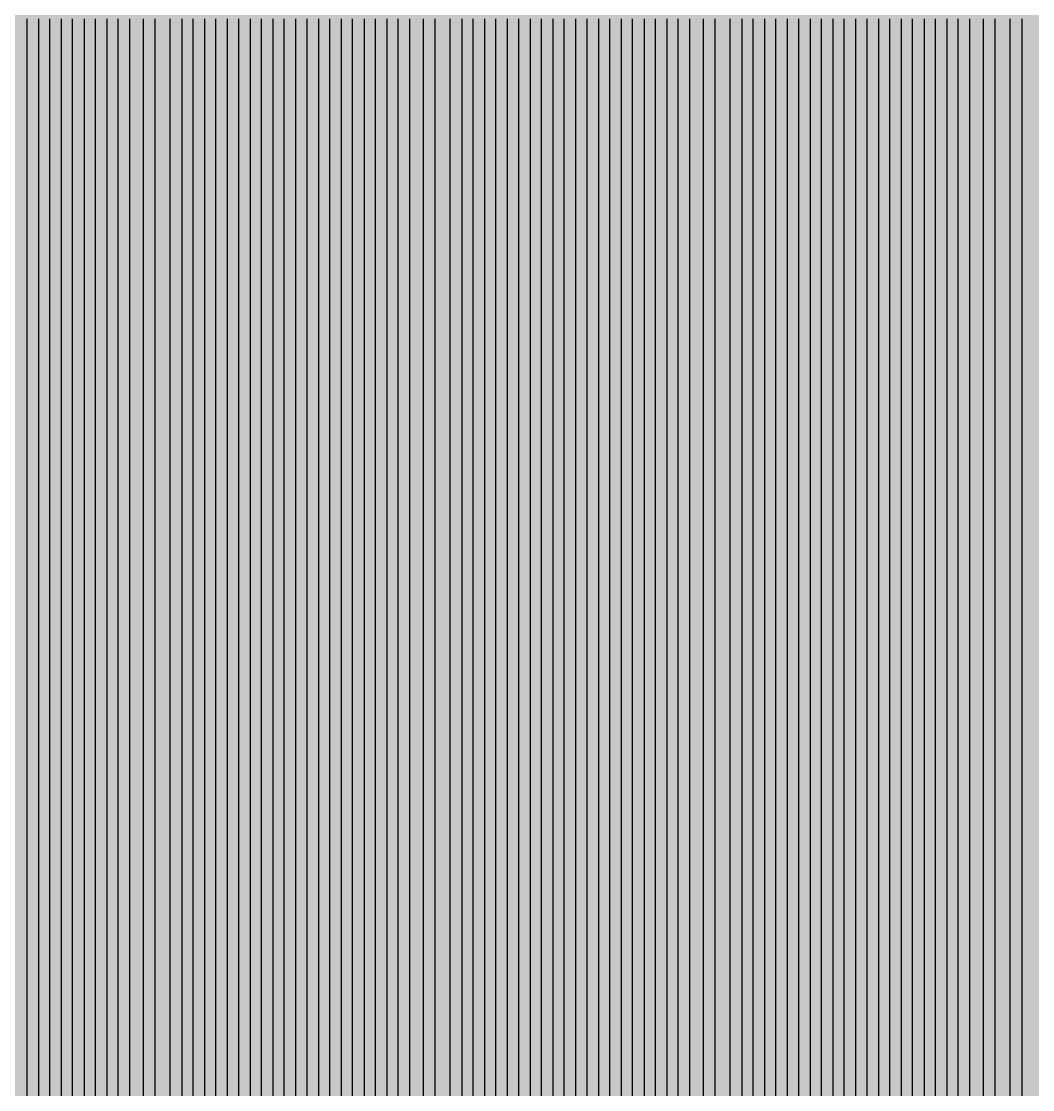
# Model space of a CAD drawing. Header units: metres. Extents: x -7240 to 10960, y -29667 to 1823.
# Drawn here: x 871 to 1181.6, y -15561.6 to -15233.6 of the extents above; entities that cross this region are included whole.
import ezdxf

# ---------------------------------------------------------------- set-up
doc = ezdxf.new("R2010")
doc.units = ezdxf.units.M
doc.layers.add('Metal1', color=4, linetype='CONTINUOUS')
doc.layers.add('Polyimide', color=7, linetype='CONTINUOUS')

msp = doc.modelspace()

# ---------------------------------------------------------------- hatches: boundary and pattern name
at = {"layer": 'Polyimide'}
msp.add_hatch(color=7, dxfattribs=at).paths.add_polyline_path([(4088.45, -11806.89), (4098.72, -11851.21), (4115.58, -11893.47), (4138.63, -11932.7), (4167.35, -11967.99), (4201.08, -11998.53), (4239.03, -12023.62), (4280.35, -12042.68), (4349.18, -12073.73), (4413.2, -12113.76), (4471.26, -12162.04), (4522.3, -12217.69), (4565.39, -12279.7), (4599.74, -12346.94), (4624.73, -12418.19), (4639.91, -12492.16), (4645, -12567.5), (4639.91, -12642.84), (4624.73, -12716.8), (4599.74, -12788.06), (4565.39, -12855.3), (4522.3, -12917.31), (4471.26, -12972.96), (4413.2, -13021.24), (4349.18, -13061.27), (4280.35, -13092.32), (4239.03, -13111.38), (4201.08, -13136.47), (4167.35, -13167.01), (4138.63, -13202.3), (4115.58, -13241.52), (4098.72, -13283.78), (4088.45, -13328.11), (4085, -13373.48), (4085, -13567.5), (4099.45, -13861.55), (4142.64, -14152.77), (4214.18, -14438.35), (4313.36, -14715.55), (4439.24, -14981.69), (4590.59, -15234.21), (4765.97, -15470.68), (4963.68, -15688.82), (5181.82, -15886.53), (5418.29, -16061.91), (5670.81, -16213.26), (5936.95, -16339.14), (6214.15, -16438.32), (6499.73, -16509.85), (6790.95, -16553.05), (7085, -16567.5), (9960.38, -16567.5), (10038.79, -16571.35), (10116.45, -16582.87), (10192.6, -16601.95), (10266.52, -16628.4), (10337.49, -16661.96), (10404.83, -16702.32), (10467.89, -16749.09), (10526.06, -16801.81), (10578.78, -16859.98), (10625.55, -16923.04), (10665.91, -16990.38), (10699.48, -17061.35), (10725.93, -17135.27), (10745, -17211.43), (10756.52, -17289.08), (10760.38, -17367.5), (10760.38, -21957.3), (10721.61, -22012.91), (10685.97, -22070.59), (10653.58, -22130.14), (10624.53, -22191.39), (10598.92, -22254.16), (10576.82, -22318.25), (10558.3, -22383.46), (10543.41, -22449.6), (10532.21, -22516.46), (10524.72, -22583.84), (10520.97, -22651.53), (10520.97, -22719.32), (10524.72, -22787.01), (10532.21, -22854.38), (10543.41, -22921.24), (10558.3, -22987.38), (10576.82, -23052.6), (10598.92, -23116.68), (10624.53, -23179.45), (10653.58, -23240.71), (10685.97, -23300.26), (10721.61, -23357.93), (10760.38, -23413.54), (10760.38, -28667.5), (10756.52, -28745.91), (10745, -28823.57), (10725.93, -28899.73), (10699.48, -28973.65), (10665.91, -29044.62), (10625.55, -29111.96), (10578.78, -29175.01), (10526.06, -29233.19), (10467.89, -29285.91), (10404.83, -29332.68), (10337.49, -29373.04), (10266.52, -29406.6), (10192.6, -29433.05), (10116.45, -29452.13), (10038.79, -29463.65), (9960.38, -29467.5), (-6239.63, -29467.5), (-6318.04, -29463.65), (-6395.7, -29452.13), (-6471.85, -29433.05), (-6545.77, -29406.6), (-6616.74, -29373.04), (-6684.08, -29332.68), (-6747.14, -29285.91), (-6805.31, -29233.19), (-6858.03, -29175.01), (-6904.8, -29111.96), (-6945.16, -29044.62), (-6978.73, -28973.65), (-7005.18, -28899.73), (-7024.25, -28823.57), (-7035.77, -28745.91), (-7039.63, -28667.5), (-7039.63, -23426.32), (-6999.36, -23370.07), (-6962.33, -23311.63), (-6928.66, -23251.2), (-6898.45, -23188.96), (-6871.81, -23125.12), (-6848.81, -23059.88), (-6829.53, -22993.44), (-6814.04, -22926.02), (-6802.37, -22857.83), (-6794.57, -22789.09), (-6790.67, -22720.02), (-6790.67, -22650.84), (-6794.57, -22581.77), (-6802.37, -22513.03), (-6814.04, -22444.84), (-6829.53, -22377.42), (-6848.81, -22310.98), (-6871.81, -22245.74), (-6898.45, -22181.89), (-6928.66, -22119.66), (-6962.33, -22059.22), (-6999.36, -22000.79), (-7039.63, -21944.54), (-7039.63, -17367.5), (-7035.77, -17289.08), (-7024.25, -17211.43), (-7005.18, -17135.27), (-6978.73, -17061.35), (-6945.16, -16990.38), (-6904.8, -16923.04), (-6858.03, -16859.98), (-6805.31, -16801.81), (-6747.14, -16749.09), (-6684.08, -16702.32), (-6616.74, -16661.96), (-6545.77, -16628.4), (-6471.85, -16601.95), (-6395.7, -16582.87), (-6318.04, -16571.35), (-6239.63, -16567.5), (-3334, -16567.5), (-3039.95, -16553.05), (-2748.73, -16509.85), (-2463.15, -16438.32), (-2185.95, -16339.14), (-1919.81, -16213.26), (-1667.29, -16061.91), (-1430.82, -15886.53), (-1212.68, -15688.82), (-1014.97, -15470.68), (-839.59, -15234.21), (-688.24, -14981.69), (-562.36, -14715.55), (-463.18, -14438.35), (-391.64, -14152.77), (-348.45, -13861.55), (-334, -13567.5), (-334, -13373.48), (-337.45, -13328.11), (-347.72, -13283.78), (-364.58, -13241.52), (-387.63, -13202.3), (-416.35, -13167.01), (-450.08, -13136.47), (-488.03, -13111.38), (-529.35, -13092.32), (-529.35, -13092.32), (-598.18, -13061.27), (-662.2, -13021.24), (-720.26, -12972.96), (-771.3, -12917.31), (-814.39, -12855.3), (-848.74, -12788.06), (-873.73, -12716.8), (-888.91, -12642.84), (-894, -12567.5), (-888.91, -12492.16), (-873.73, -12418.19), (-848.74, -12346.94), (-814.39, -12279.7), (-771.3, -12217.69), (-720.26, -12162.04), (-662.2, -12113.76), (-598.18, -12073.73), (-529.35, -12042.68), (-488.03, -12023.62), (-450.08, -11998.53), (-416.35, -11967.99), (-387.63, -11932.7), (-364.58, -11893.47), (-347.72, -11851.21), (-337.45, -11806.89), (-334, -11761.52), (-334, -11074.31), (-337.45, -11028.94), (-347.72, -10984.62), (-364.58, -10942.36), (-387.63, -10903.13), (-416.35, -10867.84), (-450.08, -10837.3), (-488.03, -10812.21), (-529.35, -10793.16), (-529.35, -10793.16), (-598.18, -10762.1), (-662.2, -10722.07), (-720.26, -10673.8), (-771.3, -10618.15), (-814.39, -10556.13), (-848.74, -10488.89), (-873.73, -10417.64), (-888.91, -10343.67), (-894, -10268.33), (-888.91, -10192.99), (-873.73, -10119.03), (-848.74, -10047.77), (-814.39, -9980.53), (-771.3, -9918.52), (-720.26, -9862.87), (-662.2, -9814.59), (-598.18, -9774.56), (-529.35, -9743.51), (-488.03, -9724.45), (-450.08, -9699.36), (-416.35, -9668.82), (-387.63, -9633.53), (-364.58, -9594.31), (-347.72, -9552.05), (-337.45, -9507.72), (-334, -9462.35), (-334, -8775.14), (-337.45, -8729.78), (-347.72, -8685.45), (-364.58, -8643.19), (-387.63, -8603.96), (-416.35, -8568.68), (-450.08, -8538.14), (-488.03, -8513.05), (-529.35, -8493.99), (-529.35, -8493.99), (-598.18, -8462.94), (-662.2, -8422.91), (-720.26, -8374.63), (-771.3, -8318.98), (-814.39, -8256.97), (-848.74, -8189.73), (-873.73, -8118.47), (-888.91, -8044.5), (-894, -7969.17), (-888.91, -7893.83), (-873.73, -7819.86), (-848.74, -7748.61), (-814.39, -7681.36), (-771.3, -7619.35), (-720.26, -7563.7), (-662.2, -7515.42), (-598.18, -7475.4), (-529.35, -7444.34), (-529.35, -7444.34), (-488.03, -7425.28), (-450.08, -7400.2), (-416.35, -7369.66), (-387.63, -7334.37), (-364.58, -7295.14), (-347.72, -7252.88), (-337.45, -7208.56), (-334, -7163.19), (-334, -6475.98), (-337.45, -6430.61), (-347.72, -6386.29), (-364.58, -6344.02), (-387.63, -6304.8), (-416.35, -6269.51), (-450.08, -6238.97), (-488.03, -6213.88), (-529.35, -6194.82), (-529.35, -6194.82), (-598.18, -6163.77), (-662.2, -6123.74), (-720.26, -6075.46), (-771.3, -6019.81), (-814.39, -5957.8), (-848.74, -5890.56), (-873.73, -5819.31), (-888.91, -5745.34), (-894, -5670), (-888.91, -5594.66), (-873.73, -5520.69), (-848.74, -5449.44), (-814.39, -5382.2), (-771.3, -5320.19), (-720.26, -5264.54), (-662.2, -5216.26), (-598.18, -5176.23), (-529.35, -5145.18), (-529.35, -5145.18), (-488.03, -5126.12), (-450.08, -5101.03), (-416.35, -5070.49), (-387.63, -5035.2), (-364.58, -4995.98), (-347.72, -4953.71), (-337.45, -4909.39), (-334, -4864.02), (-334, 380), (-334, 1522.5), (-289, 1522.5), (-288.78, 1515.63), (-288.1, 1508.79), (-286.98, 1502.02), (-285.42, 1495.32), (-283.43, 1488.75), (-281.01, 1482.32), (-278.17, 1476.06), (-274.93, 1470), (-271.3, 1464.17), (-267.3, 1458.58), (-262.94, 1453.27), (-258.25, 1448.25), (-253.23, 1443.56), (-247.92, 1439.2), (-242.33, 1435.2), (-236.5, 1431.57), (-230.44, 1428.33), (-224.18, 1425.49), (-217.75, 1423.07), (-211.18, 1421.08), (-204.48, 1419.52), (-197.71, 1418.4), (-190.87, 1417.72), (-184, 1417.5), (-177.13, 1417.72), (-170.29, 1418.4), (-163.52, 1419.52), (-156.82, 1421.08), (-150.25, 1423.07), (-143.82, 1425.49), (-137.56, 1428.33), (-131.5, 1431.57), (-125.67, 1435.2), (-120.08, 1439.2), (-114.77, 1443.56), (-109.75, 1448.25), (-105.06, 1453.27), (-100.7, 1458.58), (-96.7, 1464.17), (-93.07, 1470), (-89.83, 1476.06), (-86.99, 1482.32), (-84.57, 1488.75), (-82.58, 1495.32), (-81.02, 1502.02), (-79.9, 1508.79), (-79.22, 1515.63), (-79, 1522.5), (1786, 1522.5), (3835, 1522.5), (3835.21, 1529.04), (3835.86, 1535.55), (3836.92, 1542.01), (3838.41, 1548.38), (3840.31, 1554.64), (3842.61, 1560.77), (3845.31, 1566.73), (3848.4, 1572.5), (3851.85, 1578.06), (3855.66, 1583.38), (3859.82, 1588.43), (3864.29, 1593.21), (3869.07, 1597.68), (3874.12, 1601.84), (3879.44, 1605.65), (3885, 1609.1), (3890.77, 1612.19), (3896.73, 1614.89), (3902.86, 1617.19), (3909.12, 1619.09), (3915.49, 1620.58), (3921.95, 1621.64), (3928.46, 1622.29), (3935, 1622.5), (3941.54, 1622.29), (3948.05, 1621.64), (3954.51, 1620.58), (3960.88, 1619.09), (3967.14, 1617.19), (3973.27, 1614.89), (3979.23, 1612.19), (3985, 1609.1), (3990.56, 1605.65), (3995.88, 1601.84), (4000.93, 1597.68), (4005.71, 1593.21), (4010.18, 1588.43), (4014.34, 1583.38), (4018.15, 1578.06), (4021.6, 1572.5), (4024.69, 1566.73), (4027.39, 1560.77), (4029.69, 1554.64), (4031.59, 1548.38), (4033.08, 1542.01), (4034.14, 1535.55), (4034.79, 1529.04), (4035, 1522.5), (4085, 1522.5), (4085, 380), (4085, 330), (4085, -4864.02), (4088.45, -4909.39), (4098.72, -4953.71), (4115.58, -4995.98), (4138.63, -5035.2), (4167.35, -5070.49), (4201.08, -5101.03), (4239.03, -5126.12), (4280.35, -5145.18), (4280.35, -5145.18), (4349.18, -5176.23), (4413.2, -5216.26), (4471.26, -5264.54), (4522.3, -5320.19), (4565.39, -5382.2), (4599.74, -5449.44), (4624.73, -5520.69), (4639.91, -5594.66), (4645, -5670), (4639.91, -5745.34), (4624.73, -5819.31), (4599.74, -5890.56), (4565.39, -5957.8), (4522.3, -6019.81), (4471.26, -6075.46), (4413.2, -6123.74), (4349.18, -6163.77), (4280.35, -6194.82), (4239.03, -6213.88), (4201.08, -6238.97), (4167.35, -6269.51), (4138.63, -6304.8), (4115.58, -6344.02), (4098.72, -6386.29), (4088.45, -6430.61), (4085, -6475.98), (4085, -11761.52), (4088.45, -11806.89)])

# ---------------------------------------------------------------- linework, layer by layer
at = {"layer": 'Metal1'}
for points in [[(872.75, -15575.7), (872.75, -15552.84), (872.75, -15529.98), (872.75, -15507.13), (872.75, -15484.27), (872.75, -15461.41), (872.75, -15438.56), (872.75, -15415.7), (872.75, -15392.84), (872.75, -15369.99), (872.75, -15347.13), (872.75, -15324.27), (872.75, -15301.42), (872.75, -15278.56), (872.75, -15255.7), (872.75, -15232.85)], [(876.25, -15232.85), (876.25, -15255.7), (876.25, -15278.56), (876.25, -15301.42), (876.25, -15324.27), (876.25, -15347.13), (876.25, -15369.99), (876.25, -15392.84), (876.25, -15415.7), (876.25, -15438.56), (876.25, -15461.41), (876.25, -15484.27), (876.25, -15507.13), (876.25, -15529.98), (876.25, -15552.84), (876.25, -15575.7)], [(879.75, -15575.7), (879.75, -15552.84), (879.75, -15529.98), (879.75, -15507.13), (879.75, -15484.27), (879.75, -15461.41), (879.75, -15438.56), (879.75, -15415.7), (879.75, -15392.84), (879.75, -15369.99), (879.75, -15347.13), (879.75, -15324.27), (879.75, -15301.42), (879.75, -15278.56), (879.75, -15255.7), (879.75, -15232.85)], [(883.25, -15232.85), (883.25, -15255.7), (883.25, -15278.56), (883.25, -15301.42), (883.25, -15324.27), (883.25, -15347.13), (883.25, -15369.99), (883.25, -15392.84), (883.25, -15415.7), (883.25, -15438.56), (883.25, -15461.41), (883.25, -15484.27), (883.25, -15507.13), (883.25, -15529.98), (883.25, -15552.84), (883.25, -15575.7)], [(886.75, -15575.7), (886.75, -15552.84), (886.75, -15529.98), (886.75, -15507.13), (886.75, -15484.27), (886.75, -15461.41), (886.75, -15438.56), (886.75, -15415.7), (886.75, -15392.84), (886.75, -15369.99), (886.75, -15347.13), (886.75, -15324.27), (886.75, -15301.42), (886.75, -15278.56), (886.75, -15255.7), (886.75, -15232.85)], [(890.25, -15232.85), (890.25, -15255.7), (890.25, -15278.56), (890.25, -15301.42), (890.25, -15324.27), (890.25, -15347.13), (890.25, -15369.99), (890.25, -15392.84), (890.25, -15415.7), (890.25, -15438.56), (890.25, -15461.41), (890.25, -15484.27), (890.25, -15507.13), (890.25, -15529.98), (890.25, -15552.84), (890.25, -15575.7)], [(893.75, -15575.7), (893.75, -15552.84), (893.75, -15529.98), (893.75, -15507.13), (893.75, -15484.27), (893.75, -15461.41), (893.75, -15438.56), (893.75, -15415.7), (893.75, -15392.84), (893.75, -15369.99), (893.75, -15347.13), (893.75, -15324.27), (893.75, -15301.42), (893.75, -15278.56), (893.75, -15255.7), (893.75, -15232.85)], [(897.25, -15232.85), (897.25, -15255.7), (897.25, -15278.56), (897.25, -15301.42), (897.25, -15324.27), (897.25, -15347.13), (897.25, -15369.99), (897.25, -15392.84), (897.25, -15415.7), (897.25, -15438.56), (897.25, -15461.41), (897.25, -15484.27), (897.25, -15507.13), (897.25, -15529.98), (897.25, -15552.84), (897.25, -15575.7)], [(900.75, -15575.7), (900.75, -15552.84), (900.75, -15529.98), (900.75, -15507.13), (900.75, -15484.27), (900.75, -15461.41), (900.75, -15438.56), (900.75, -15415.7), (900.75, -15392.84), (900.75, -15369.99), (900.75, -15347.13), (900.75, -15324.27), (900.75, -15301.42), (900.75, -15278.56), (900.75, -15255.7), (900.75, -15232.85)], [(904.25, -15232.85), (904.25, -15255.7), (904.25, -15278.56), (904.25, -15301.42), (904.25, -15324.27), (904.25, -15347.13), (904.25, -15369.99), (904.25, -15392.84), (904.25, -15415.7), (904.25, -15438.56), (904.25, -15461.41), (904.25, -15484.27), (904.25, -15507.13), (904.25, -15529.98), (904.25, -15552.84), (904.25, -15575.7)], [(908.5, -15575.7), (908.5, -15552.84), (908.5, -15529.98), (908.5, -15507.13), (908.5, -15484.27), (908.5, -15461.41), (908.5, -15438.56), (908.5, -15415.7), (908.5, -15392.84), (908.5, -15369.99), (908.5, -15347.13), (908.5, -15324.27), (908.5, -15301.42), (908.5, -15278.56), (908.5, -15255.7), (908.5, -15232.85)], [(912, -15232.85), (912, -15255.7), (912, -15278.56), (912, -15301.42), (912, -15324.27), (912, -15347.13), (912, -15369.99), (912, -15392.84), (912, -15415.7), (912, -15438.56), (912, -15461.41), (912, -15484.27), (912, -15507.13), (912, -15529.98), (912, -15552.84), (912, -15575.7)], [(916.75, -15575.7), (916.75, -15552.84), (916.75, -15529.98), (916.75, -15507.13), (916.75, -15484.27), (916.75, -15461.41), (916.75, -15438.56), (916.75, -15415.7), (916.75, -15392.84), (916.75, -15369.99), (916.75, -15347.13), (916.75, -15324.27), (916.75, -15301.42), (916.75, -15278.56), (916.75, -15255.7), (916.75, -15232.85)], [(920.25, -15232.85), (920.25, -15255.7), (920.25, -15278.56), (920.25, -15301.42), (920.25, -15324.27), (920.25, -15347.13), (920.25, -15369.99), (920.25, -15392.84), (920.25, -15415.7), (920.25, -15438.56), (920.25, -15461.41), (920.25, -15484.27), (920.25, -15507.13), (920.25, -15529.98), (920.25, -15552.84), (920.25, -15575.7)], [(923.75, -15575.7), (923.75, -15552.84), (923.75, -15529.98), (923.75, -15507.13), (923.75, -15484.27), (923.75, -15461.41), (923.75, -15438.56), (923.75, -15415.7), (923.75, -15392.84), (923.75, -15369.99), (923.75, -15347.13), (923.75, -15324.27), (923.75, -15301.42), (923.75, -15278.56), (923.75, -15255.7), (923.75, -15232.85)], [(927.25, -15232.85), (927.25, -15255.7), (927.25, -15278.56), (927.25, -15301.42), (927.25, -15324.27), (927.25, -15347.13), (927.25, -15369.99), (927.25, -15392.84), (927.25, -15415.7), (927.25, -15438.56), (927.25, -15461.41), (927.25, -15484.27), (927.25, -15507.13), (927.25, -15529.98), (927.25, -15552.84), (927.25, -15575.7)], [(930.75, -15575.7), (930.75, -15552.84), (930.75, -15529.98), (930.75, -15507.13), (930.75, -15484.27), (930.75, -15461.41), (930.75, -15438.56), (930.75, -15415.7), (930.75, -15392.84), (930.75, -15369.99), (930.75, -15347.13), (930.75, -15324.27), (930.75, -15301.42), (930.75, -15278.56), (930.75, -15255.7), (930.75, -15232.85)], [(934.25, -15232.85), (934.25, -15255.7), (934.25, -15278.56), (934.25, -15301.42), (934.25, -15324.27), (934.25, -15347.13), (934.25, -15369.99), (934.25, -15392.84), (934.25, -15415.7), (934.25, -15438.56), (934.25, -15461.41), (934.25, -15484.27), (934.25, -15507.13), (934.25, -15529.98), (934.25, -15552.84), (934.25, -15575.7)], [(937.75, -15575.7), (937.75, -15552.84), (937.75, -15529.98), (937.75, -15507.13), (937.75, -15484.27), (937.75, -15461.41), (937.75, -15438.56), (937.75, -15415.7), (937.75, -15392.84), (937.75, -15369.99), (937.75, -15347.13), (937.75, -15324.27), (937.75, -15301.42), (937.75, -15278.56), (937.75, -15255.7), (937.75, -15232.85)], [(941.25, -15232.85), (941.25, -15255.7), (941.25, -15278.56), (941.25, -15301.42), (941.25, -15324.27), (941.25, -15347.13), (941.25, -15369.99), (941.25, -15392.84), (941.25, -15415.7), (941.25, -15438.56), (941.25, -15461.41), (941.25, -15484.27), (941.25, -15507.13), (941.25, -15529.98), (941.25, -15552.84), (941.25, -15575.7)], [(944.75, -15575.7), (944.75, -15552.84), (944.75, -15529.98), (944.75, -15507.13), (944.75, -15484.27), (944.75, -15461.41), (944.75, -15438.56), (944.75, -15415.7), (944.75, -15392.84), (944.75, -15369.99), (944.75, -15347.13), (944.75, -15324.27), (944.75, -15301.42), (944.75, -15278.56), (944.75, -15255.7), (944.75, -15232.85)], [(948.25, -15232.85), (948.25, -15255.7), (948.25, -15278.56), (948.25, -15301.42), (948.25, -15324.27), (948.25, -15347.13), (948.25, -15369.99), (948.25, -15392.84), (948.25, -15415.7), (948.25, -15438.56), (948.25, -15461.41), (948.25, -15484.27), (948.25, -15507.13), (948.25, -15529.98), (948.25, -15552.84), (948.25, -15575.7)], [(951.75, -15575.7), (951.75, -15552.84), (951.75, -15529.98), (951.75, -15507.13), (951.75, -15484.27), (951.75, -15461.41), (951.75, -15438.56), (951.75, -15415.7), (951.75, -15392.84), (951.75, -15369.99), (951.75, -15347.13), (951.75, -15324.27), (951.75, -15301.42), (951.75, -15278.56), (951.75, -15255.7), (951.75, -15232.85)], [(955.25, -15232.85), (955.25, -15255.7), (955.25, -15278.56), (955.25, -15301.42), (955.25, -15324.27), (955.25, -15347.13), (955.25, -15369.99), (955.25, -15392.84), (955.25, -15415.7), (955.25, -15438.56), (955.25, -15461.41), (955.25, -15484.27), (955.25, -15507.13), (955.25, -15529.98), (955.25, -15552.84), (955.25, -15575.7)], [(958.75, -15575.7), (958.75, -15552.84), (958.75, -15529.98), (958.75, -15507.13), (958.75, -15484.27), (958.75, -15461.41), (958.75, -15438.56), (958.75, -15415.7), (958.75, -15392.84), (958.75, -15369.99), (958.75, -15347.13), (958.75, -15324.27), (958.75, -15301.42), (958.75, -15278.56), (958.75, -15255.7), (958.75, -15232.85)], [(962.25, -15232.85), (962.25, -15255.7), (962.25, -15278.56), (962.25, -15301.42), (962.25, -15324.27), (962.25, -15347.13), (962.25, -15369.99), (962.25, -15392.84), (962.25, -15415.7), (962.25, -15438.56), (962.25, -15461.41), (962.25, -15484.27), (962.25, -15507.13), (962.25, -15529.98), (962.25, -15552.84), (962.25, -15575.7)], [(965.75, -15575.7), (965.75, -15552.84), (965.75, -15529.98), (965.75, -15507.13), (965.75, -15484.27), (965.75, -15461.41), (965.75, -15438.56), (965.75, -15415.7), (965.75, -15392.84), (965.75, -15369.99), (965.75, -15347.13), (965.75, -15324.27), (965.75, -15301.42), (965.75, -15278.56), (965.75, -15255.7), (965.75, -15232.85)], [(969.25, -15232.85), (969.25, -15255.7), (969.25, -15278.56), (969.25, -15301.42), (969.25, -15324.27), (969.25, -15347.13), (969.25, -15369.99), (969.25, -15392.84), (969.25, -15415.7), (969.25, -15438.56), (969.25, -15461.41), (969.25, -15484.27), (969.25, -15507.13), (969.25, -15529.98), (969.25, -15552.84), (969.25, -15575.7)], [(972.75, -15575.7), (972.75, -15552.84), (972.75, -15529.98), (972.75, -15507.13), (972.75, -15484.27), (972.75, -15461.41), (972.75, -15438.56), (972.75, -15415.7), (972.75, -15392.84), (972.75, -15369.99), (972.75, -15347.13), (972.75, -15324.27), (972.75, -15301.42), (972.75, -15278.56), (972.75, -15255.7), (972.75, -15232.85)], [(976.25, -15232.85), (976.25, -15255.7), (976.25, -15278.56), (976.25, -15301.42), (976.25, -15324.27), (976.25, -15347.13), (976.25, -15369.99), (976.25, -15392.84), (976.25, -15415.7), (976.25, -15438.56), (976.25, -15461.41), (976.25, -15484.27), (976.25, -15507.13), (976.25, -15529.98), (976.25, -15552.84), (976.25, -15575.7)], [(979.75, -15575.7), (979.75, -15552.84), (979.75, -15529.98), (979.75, -15507.13), (979.75, -15484.27), (979.75, -15461.41), (979.75, -15438.56), (979.75, -15415.7), (979.75, -15392.84), (979.75, -15369.99), (979.75, -15347.13), (979.75, -15324.27), (979.75, -15301.42), (979.75, -15278.56), (979.75, -15255.7), (979.75, -15232.85)], [(983.25, -15232.85), (983.25, -15255.7), (983.25, -15278.56), (983.25, -15301.42), (983.25, -15324.27), (983.25, -15347.13), (983.25, -15369.99), (983.25, -15392.84), (983.25, -15415.7), (983.25, -15438.56), (983.25, -15461.41), (983.25, -15484.27), (983.25, -15507.13), (983.25, -15529.98), (983.25, -15552.84), (983.25, -15575.7)], [(986.75, -15575.7), (986.75, -15552.84), (986.75, -15529.98), (986.75, -15507.13), (986.75, -15484.27), (986.75, -15461.41), (986.75, -15438.56), (986.75, -15415.7), (986.75, -15392.84), (986.75, -15369.99), (986.75, -15347.13), (986.75, -15324.27), (986.75, -15301.42), (986.75, -15278.56), (986.75, -15255.7), (986.75, -15232.85)], [(990.25, -15232.85), (990.25, -15255.7), (990.25, -15278.56), (990.25, -15301.42), (990.25, -15324.27), (990.25, -15347.13), (990.25, -15369.99), (990.25, -15392.84), (990.25, -15415.7), (990.25, -15438.56), (990.25, -15461.41), (990.25, -15484.27), (990.25, -15507.13), (990.25, -15529.98), (990.25, -15552.84), (990.25, -15575.7)], [(994.5, -15575.7), (994.5, -15552.84), (994.5, -15529.98), (994.5, -15507.13), (994.5, -15484.27), (994.5, -15461.41), (994.5, -15438.56), (994.5, -15415.7), (994.5, -15392.84), (994.5, -15369.99), (994.5, -15347.13), (994.5, -15324.27), (994.5, -15301.42), (994.5, -15278.56), (994.5, -15255.7), (994.5, -15232.85)], [(998, -15232.85), (998, -15255.7), (998, -15278.56), (998, -15301.42), (998, -15324.27), (998, -15347.13), (998, -15369.99), (998, -15392.84), (998, -15415.7), (998, -15438.56), (998, -15461.41), (998, -15484.27), (998, -15507.13), (998, -15529.98), (998, -15552.84), (998, -15575.7)], [(1002.75, -15575.7), (1002.75, -15552.84), (1002.75, -15529.98), (1002.75, -15507.13), (1002.75, -15484.27), (1002.75, -15461.41), (1002.75, -15438.56), (1002.75, -15415.7), (1002.75, -15392.84), (1002.75, -15369.99), (1002.75, -15347.13), (1002.75, -15324.27), (1002.75, -15301.42), (1002.75, -15278.56), (1002.75, -15255.7), (1002.75, -15232.85)], [(1006.25, -15232.85), (1006.25, -15255.7), (1006.25, -15278.56), (1006.25, -15301.42), (1006.25, -15324.27), (1006.25, -15347.13), (1006.25, -15369.99), (1006.25, -15392.84), (1006.25, -15415.7), (1006.25, -15438.56), (1006.25, -15461.41), (1006.25, -15484.27), (1006.25, -15507.13), (1006.25, -15529.98), (1006.25, -15552.84), (1006.25, -15575.7)], [(1009.75, -15575.7), (1009.75, -15552.84), (1009.75, -15529.98), (1009.75, -15507.13), (1009.75, -15484.27), (1009.75, -15461.41), (1009.75, -15438.56), (1009.75, -15415.7), (1009.75, -15392.84), (1009.75, -15369.99), (1009.75, -15347.13), (1009.75, -15324.27), (1009.75, -15301.42), (1009.75, -15278.56), (1009.75, -15255.7), (1009.75, -15232.85)], [(1013.25, -15232.85), (1013.25, -15255.7), (1013.25, -15278.56), (1013.25, -15301.42), (1013.25, -15324.27), (1013.25, -15347.13), (1013.25, -15369.99), (1013.25, -15392.84), (1013.25, -15415.7), (1013.25, -15438.56), (1013.25, -15461.41), (1013.25, -15484.27), (1013.25, -15507.13), (1013.25, -15529.98), (1013.25, -15552.84), (1013.25, -15575.7)], [(1016.75, -15575.7), (1016.75, -15552.84), (1016.75, -15529.98), (1016.75, -15507.13), (1016.75, -15484.27), (1016.75, -15461.41), (1016.75, -15438.56), (1016.75, -15415.7), (1016.75, -15392.84), (1016.75, -15369.99), (1016.75, -15347.13), (1016.75, -15324.27), (1016.75, -15301.42), (1016.75, -15278.56), (1016.75, -15255.7), (1016.75, -15232.85)], [(1020.25, -15232.85), (1020.25, -15255.7), (1020.25, -15278.56), (1020.25, -15301.42), (1020.25, -15324.27), (1020.25, -15347.13), (1020.25, -15369.99), (1020.25, -15392.84), (1020.25, -15415.7), (1020.25, -15438.56), (1020.25, -15461.41), (1020.25, -15484.27), (1020.25, -15507.13), (1020.25, -15529.98), (1020.25, -15552.84), (1020.25, -15575.7)], [(1023.75, -15575.7), (1023.75, -15552.84), (1023.75, -15529.98), (1023.75, -15507.13), (1023.75, -15484.27), (1023.75, -15461.41), (1023.75, -15438.56), (1023.75, -15415.7), (1023.75, -15392.84), (1023.75, -15369.99), (1023.75, -15347.13), (1023.75, -15324.27), (1023.75, -15301.42), (1023.75, -15278.56), (1023.75, -15255.7), (1023.75, -15232.85)], [(1027.25, -15232.85), (1027.25, -15255.7), (1027.25, -15278.56), (1027.25, -15301.42), (1027.25, -15324.27), (1027.25, -15347.13), (1027.25, -15369.99), (1027.25, -15392.84), (1027.25, -15415.7), (1027.25, -15438.56), (1027.25, -15461.41), (1027.25, -15484.27), (1027.25, -15507.13), (1027.25, -15529.98), (1027.25, -15552.84), (1027.25, -15575.7)], [(1030.75, -15575.7), (1030.75, -15552.84), (1030.75, -15529.98), (1030.75, -15507.13), (1030.75, -15484.27), (1030.75, -15461.41), (1030.75, -15438.56), (1030.75, -15415.7), (1030.75, -15392.84), (1030.75, -15369.99), (1030.75, -15347.13), (1030.75, -15324.27), (1030.75, -15301.42), (1030.75, -15278.56), (1030.75, -15255.7), (1030.75, -15232.85)], [(1034.25, -15232.85), (1034.25, -15255.7), (1034.25, -15278.56), (1034.25, -15301.42), (1034.25, -15324.27), (1034.25, -15347.13), (1034.25, -15369.99), (1034.25, -15392.84), (1034.25, -15415.7), (1034.25, -15438.56), (1034.25, -15461.41), (1034.25, -15484.27), (1034.25, -15507.13), (1034.25, -15529.98), (1034.25, -15552.84), (1034.25, -15575.7)], [(1037.75, -15575.7), (1037.75, -15552.84), (1037.75, -15529.98), (1037.75, -15507.13), (1037.75, -15484.27), (1037.75, -15461.41), (1037.75, -15438.56), (1037.75, -15415.7), (1037.75, -15392.84), (1037.75, -15369.99), (1037.75, -15347.13), (1037.75, -15324.27), (1037.75, -15301.42), (1037.75, -15278.56), (1037.75, -15255.7), (1037.75, -15232.85)], [(1041.25, -15232.85), (1041.25, -15255.7), (1041.25, -15278.56), (1041.25, -15301.42), (1041.25, -15324.27), (1041.25, -15347.13), (1041.25, -15369.99), (1041.25, -15392.84), (1041.25, -15415.7), (1041.25, -15438.56), (1041.25, -15461.41), (1041.25, -15484.27), (1041.25, -15507.13), (1041.25, -15529.98), (1041.25, -15552.84), (1041.25, -15575.7)], [(1044.75, -15575.7), (1044.75, -15552.84), (1044.75, -15529.98), (1044.75, -15507.13), (1044.75, -15484.27), (1044.75, -15461.41), (1044.75, -15438.56), (1044.75, -15415.7), (1044.75, -15392.84), (1044.75, -15369.99), (1044.75, -15347.13), (1044.75, -15324.27), (1044.75, -15301.42), (1044.75, -15278.56), (1044.75, -15255.7), (1044.75, -15232.85)], [(1048.25, -15232.85), (1048.25, -15255.7), (1048.25, -15278.56), (1048.25, -15301.42), (1048.25, -15324.27), (1048.25, -15347.13), (1048.25, -15369.99), (1048.25, -15392.84), (1048.25, -15415.7), (1048.25, -15438.56), (1048.25, -15461.41), (1048.25, -15484.27), (1048.25, -15507.13), (1048.25, -15529.98), (1048.25, -15552.84), (1048.25, -15575.7)], [(1051.75, -15575.7), (1051.75, -15552.84), (1051.75, -15529.98), (1051.75, -15507.13), (1051.75, -15484.27), (1051.75, -15461.41), (1051.75, -15438.56), (1051.75, -15415.7), (1051.75, -15392.84), (1051.75, -15369.99), (1051.75, -15347.13), (1051.75, -15324.27), (1051.75, -15301.42), (1051.75, -15278.56), (1051.75, -15255.7), (1051.75, -15232.85)], [(1055.25, -15232.85), (1055.25, -15255.7), (1055.25, -15278.56), (1055.25, -15301.42), (1055.25, -15324.27), (1055.25, -15347.13), (1055.25, -15369.99), (1055.25, -15392.84), (1055.25, -15415.7), (1055.25, -15438.56), (1055.25, -15461.41), (1055.25, -15484.27), (1055.25, -15507.13), (1055.25, -15529.98), (1055.25, -15552.84), (1055.25, -15575.7)], [(1058.75, -15575.7), (1058.75, -15552.84), (1058.75, -15529.98), (1058.75, -15507.13), (1058.75, -15484.27), (1058.75, -15461.41), (1058.75, -15438.56), (1058.75, -15415.7), (1058.75, -15392.84), (1058.75, -15369.99), (1058.75, -15347.13), (1058.75, -15324.27), (1058.75, -15301.42), (1058.75, -15278.56), (1058.75, -15255.7), (1058.75, -15232.85)], [(1062.25, -15232.85), (1062.25, -15255.7), (1062.25, -15278.56), (1062.25, -15301.42), (1062.25, -15324.27), (1062.25, -15347.13), (1062.25, -15369.99), (1062.25, -15392.84), (1062.25, -15415.7), (1062.25, -15438.56), (1062.25, -15461.41), (1062.25, -15484.27), (1062.25, -15507.13), (1062.25, -15529.98), (1062.25, -15552.84), (1062.25, -15575.7)], [(1065.75, -15575.7), (1065.75, -15552.84), (1065.75, -15529.98), (1065.75, -15507.13), (1065.75, -15484.27), (1065.75, -15461.41), (1065.75, -15438.56), (1065.75, -15415.7), (1065.75, -15392.84), (1065.75, -15369.99), (1065.75, -15347.13), (1065.75, -15324.27), (1065.75, -15301.42), (1065.75, -15278.56), (1065.75, -15255.7), (1065.75, -15232.85)], [(1069.25, -15232.85), (1069.25, -15255.7), (1069.25, -15278.56), (1069.25, -15301.42), (1069.25, -15324.27), (1069.25, -15347.13), (1069.25, -15369.99), (1069.25, -15392.84), (1069.25, -15415.7), (1069.25, -15438.56), (1069.25, -15461.41), (1069.25, -15484.27), (1069.25, -15507.13), (1069.25, -15529.98), (1069.25, -15552.84), (1069.25, -15575.7)], [(1072.75, -15575.7), (1072.75, -15552.84), (1072.75, -15529.98), (1072.75, -15507.13), (1072.75, -15484.27), (1072.75, -15461.41), (1072.75, -15438.56), (1072.75, -15415.7), (1072.75, -15392.84), (1072.75, -15369.99), (1072.75, -15347.13), (1072.75, -15324.27), (1072.75, -15301.42), (1072.75, -15278.56), (1072.75, -15255.7), (1072.75, -15232.85)], [(1076.25, -15232.85), (1076.25, -15255.7), (1076.25, -15278.56), (1076.25, -15301.42), (1076.25, -15324.27), (1076.25, -15347.13), (1076.25, -15369.99), (1076.25, -15392.84), (1076.25, -15415.7), (1076.25, -15438.56), (1076.25, -15461.41), (1076.25, -15484.27), (1076.25, -15507.13), (1076.25, -15529.98), (1076.25, -15552.84), (1076.25, -15575.7)], [(1080.5, -15575.7), (1080.5, -15552.84), (1080.5, -15529.98), (1080.5, -15507.13), (1080.5, -15484.27), (1080.5, -15461.41), (1080.5, -15438.56), (1080.5, -15415.7), (1080.5, -15392.84), (1080.5, -15369.99), (1080.5, -15347.13), (1080.5, -15324.27), (1080.5, -15301.42), (1080.5, -15278.56), (1080.5, -15255.7), (1080.5, -15232.85)], [(1084, -15232.85), (1084, -15255.7), (1084, -15278.56), (1084, -15301.42), (1084, -15324.27), (1084, -15347.13), (1084, -15369.99), (1084, -15392.84), (1084, -15415.7), (1084, -15438.56), (1084, -15461.41), (1084, -15484.27), (1084, -15507.13), (1084, -15529.98), (1084, -15552.84), (1084, -15575.7)], [(1088.75, -15575.7), (1088.75, -15552.84), (1088.75, -15529.98), (1088.75, -15507.13), (1088.75, -15484.27), (1088.75, -15461.41), (1088.75, -15438.56), (1088.75, -15415.7), (1088.75, -15392.84), (1088.75, -15369.99), (1088.75, -15347.13), (1088.75, -15324.27), (1088.75, -15301.42), (1088.75, -15278.56), (1088.75, -15255.7), (1088.75, -15232.85)], [(1092.25, -15232.85), (1092.25, -15255.7), (1092.25, -15278.56), (1092.25, -15301.42), (1092.25, -15324.27), (1092.25, -15347.13), (1092.25, -15369.99), (1092.25, -15392.84), (1092.25, -15415.7), (1092.25, -15438.56), (1092.25, -15461.41), (1092.25, -15484.27), (1092.25, -15507.13), (1092.25, -15529.98), (1092.25, -15552.84), (1092.25, -15575.7)], [(1095.75, -15575.7), (1095.75, -15552.84), (1095.75, -15529.98), (1095.75, -15507.13), (1095.75, -15484.27), (1095.75, -15461.41), (1095.75, -15438.56), (1095.75, -15415.7), (1095.75, -15392.84), (1095.75, -15369.99), (1095.75, -15347.13), (1095.75, -15324.27), (1095.75, -15301.42), (1095.75, -15278.56), (1095.75, -15255.7), (1095.75, -15232.85)], [(1099.25, -15232.85), (1099.25, -15255.7), (1099.25, -15278.56), (1099.25, -15301.42), (1099.25, -15324.27), (1099.25, -15347.13), (1099.25, -15369.99), (1099.25, -15392.84), (1099.25, -15415.7), (1099.25, -15438.56), (1099.25, -15461.41), (1099.25, -15484.27), (1099.25, -15507.13), (1099.25, -15529.98), (1099.25, -15552.84), (1099.25, -15575.7)], [(1102.75, -15575.7), (1102.75, -15552.84), (1102.75, -15529.98), (1102.75, -15507.13), (1102.75, -15484.27), (1102.75, -15461.41), (1102.75, -15438.56), (1102.75, -15415.7), (1102.75, -15392.84), (1102.75, -15369.99), (1102.75, -15347.13), (1102.75, -15324.27), (1102.75, -15301.42), (1102.75, -15278.56), (1102.75, -15255.7), (1102.75, -15232.85)], [(1106.25, -15232.85), (1106.25, -15255.7), (1106.25, -15278.56), (1106.25, -15301.42), (1106.25, -15324.27), (1106.25, -15347.13), (1106.25, -15369.99), (1106.25, -15392.84), (1106.25, -15415.7), (1106.25, -15438.56), (1106.25, -15461.41), (1106.25, -15484.27), (1106.25, -15507.13), (1106.25, -15529.98), (1106.25, -15552.84), (1106.25, -15575.7)], [(1109.75, -15575.7), (1109.75, -15552.84), (1109.75, -15529.98), (1109.75, -15507.13), (1109.75, -15484.27), (1109.75, -15461.41), (1109.75, -15438.56), (1109.75, -15415.7), (1109.75, -15392.84), (1109.75, -15369.99), (1109.75, -15347.13), (1109.75, -15324.27), (1109.75, -15301.42), (1109.75, -15278.56), (1109.75, -15255.7), (1109.75, -15232.85)], [(1113.25, -15232.85), (1113.25, -15255.7), (1113.25, -15278.56), (1113.25, -15301.42), (1113.25, -15324.27), (1113.25, -15347.13), (1113.25, -15369.99), (1113.25, -15392.84), (1113.25, -15415.7), (1113.25, -15438.56), (1113.25, -15461.41), (1113.25, -15484.27), (1113.25, -15507.13), (1113.25, -15529.98), (1113.25, -15552.84), (1113.25, -15575.7)], [(1116.75, -15575.7), (1116.75, -15552.84), (1116.75, -15529.98), (1116.75, -15507.13), (1116.75, -15484.27), (1116.75, -15461.41), (1116.75, -15438.56), (1116.75, -15415.7), (1116.75, -15392.84), (1116.75, -15369.99), (1116.75, -15347.13), (1116.75, -15324.27), (1116.75, -15301.42), (1116.75, -15278.56), (1116.75, -15255.7), (1116.75, -15232.85)], [(1120.25, -15232.85), (1120.25, -15255.7), (1120.25, -15278.56), (1120.25, -15301.42), (1120.25, -15324.27), (1120.25, -15347.13), (1120.25, -15369.99), (1120.25, -15392.84), (1120.25, -15415.7), (1120.25, -15438.56), (1120.25, -15461.41), (1120.25, -15484.27), (1120.25, -15507.13), (1120.25, -15529.98), (1120.25, -15552.84), (1120.25, -15575.7)], [(1123.75, -15575.7), (1123.75, -15552.84), (1123.75, -15529.98), (1123.75, -15507.13), (1123.75, -15484.27), (1123.75, -15461.41), (1123.75, -15438.56), (1123.75, -15415.7), (1123.75, -15392.84), (1123.75, -15369.99), (1123.75, -15347.13), (1123.75, -15324.27), (1123.75, -15301.42), (1123.75, -15278.56), (1123.75, -15255.7), (1123.75, -15232.85)], [(1127.25, -15232.85), (1127.25, -15255.7), (1127.25, -15278.56), (1127.25, -15301.42), (1127.25, -15324.27), (1127.25, -15347.13), (1127.25, -15369.99), (1127.25, -15392.84), (1127.25, -15415.7), (1127.25, -15438.56), (1127.25, -15461.41), (1127.25, -15484.27), (1127.25, -15507.13), (1127.25, -15529.98), (1127.25, -15552.84), (1127.25, -15575.7)], [(1130.75, -15575.7), (1130.75, -15552.84), (1130.75, -15529.98), (1130.75, -15507.13), (1130.75, -15484.27), (1130.75, -15461.41), (1130.75, -15438.56), (1130.75, -15415.7), (1130.75, -15392.84), (1130.75, -15369.99), (1130.75, -15347.13), (1130.75, -15324.27), (1130.75, -15301.42), (1130.75, -15278.56), (1130.75, -15255.7), (1130.75, -15232.85)], [(1134.25, -15232.85), (1134.25, -15255.7), (1134.25, -15278.56), (1134.25, -15301.42), (1134.25, -15324.27), (1134.25, -15347.13), (1134.25, -15369.99), (1134.25, -15392.84), (1134.25, -15415.7), (1134.25, -15438.56), (1134.25, -15461.41), (1134.25, -15484.27), (1134.25, -15507.13), (1134.25, -15529.98), (1134.25, -15552.84), (1134.25, -15575.7)], [(1137.75, -15575.7), (1137.75, -15552.84), (1137.75, -15529.98), (1137.75, -15507.13), (1137.75, -15484.27), (1137.75, -15461.41), (1137.75, -15438.56), (1137.75, -15415.7), (1137.75, -15392.84), (1137.75, -15369.99), (1137.75, -15347.13), (1137.75, -15324.27), (1137.75, -15301.42), (1137.75, -15278.56), (1137.75, -15255.7), (1137.75, -15232.85)], [(1141.25, -15232.85), (1141.25, -15255.7), (1141.25, -15278.56), (1141.25, -15301.42), (1141.25, -15324.27), (1141.25, -15347.13), (1141.25, -15369.99), (1141.25, -15392.84), (1141.25, -15415.7), (1141.25, -15438.56), (1141.25, -15461.41), (1141.25, -15484.27), (1141.25, -15507.13), (1141.25, -15529.98), (1141.25, -15552.84), (1141.25, -15575.7)], [(1144.75, -15575.7), (1144.75, -15552.84), (1144.75, -15529.98), (1144.75, -15507.13), (1144.75, -15484.27), (1144.75, -15461.41), (1144.75, -15438.56), (1144.75, -15415.7), (1144.75, -15392.84), (1144.75, -15369.99), (1144.75, -15347.13), (1144.75, -15324.27), (1144.75, -15301.42), (1144.75, -15278.56), (1144.75, -15255.7), (1144.75, -15232.85)], [(1148.25, -15232.85), (1148.25, -15255.7), (1148.25, -15278.56), (1148.25, -15301.42), (1148.25, -15324.27), (1148.25, -15347.13), (1148.25, -15369.99), (1148.25, -15392.84), (1148.25, -15415.7), (1148.25, -15438.56), (1148.25, -15461.41), (1148.25, -15484.27), (1148.25, -15507.13), (1148.25, -15529.98), (1148.25, -15552.84), (1148.25, -15575.7)], [(1151.75, -15575.7), (1151.75, -15552.84), (1151.75, -15529.98), (1151.75, -15507.13), (1151.75, -15484.27), (1151.75, -15461.41), (1151.75, -15438.56), (1151.75, -15415.7), (1151.75, -15392.84), (1151.75, -15369.99), (1151.75, -15347.13), (1151.75, -15324.27), (1151.75, -15301.42), (1151.75, -15278.56), (1151.75, -15255.7), (1151.75, -15232.85)], [(1155.25, -15232.85), (1155.25, -15255.7), (1155.25, -15278.56), (1155.25, -15301.42), (1155.25, -15324.27), (1155.25, -15347.13), (1155.25, -15369.99), (1155.25, -15392.84), (1155.25, -15415.7), (1155.25, -15438.56), (1155.25, -15461.41), (1155.25, -15484.27), (1155.25, -15507.13), (1155.25, -15529.98), (1155.25, -15552.84), (1155.25, -15575.7)], [(1158.75, -15575.7), (1158.75, -15552.84), (1158.75, -15529.98), (1158.75, -15507.13), (1158.75, -15484.27), (1158.75, -15461.41), (1158.75, -15438.56), (1158.75, -15415.7), (1158.75, -15392.84), (1158.75, -15369.99), (1158.75, -15347.13), (1158.75, -15324.27), (1158.75, -15301.42), (1158.75, -15278.56), (1158.75, -15255.7), (1158.75, -15232.85)], [(1162.25, -15232.85), (1162.25, -15255.7), (1162.25, -15278.56), (1162.25, -15301.42), (1162.25, -15324.27), (1162.25, -15347.13), (1162.25, -15369.99), (1162.25, -15392.84), (1162.25, -15415.7), (1162.25, -15438.56), (1162.25, -15461.41), (1162.25, -15484.27), (1162.25, -15507.13), (1162.25, -15529.98), (1162.25, -15552.84), (1162.25, -15575.7)], [(1166.5, -15575.7), (1166.5, -15552.84), (1166.5, -15529.98), (1166.5, -15507.13), (1166.5, -15484.27), (1166.5, -15461.41), (1166.5, -15438.56), (1166.5, -15415.7), (1166.5, -15392.84), (1166.5, -15369.99), (1166.5, -15347.13), (1166.5, -15324.27), (1166.5, -15301.42), (1166.5, -15278.56), (1166.5, -15255.7), (1166.5, -15232.85)], [(1170, -15232.85), (1170, -15255.7), (1170, -15278.56), (1170, -15301.42), (1170, -15324.27), (1170, -15347.13), (1170, -15369.99), (1170, -15392.84), (1170, -15415.7), (1170, -15438.56), (1170, -15461.41), (1170, -15484.27), (1170, -15507.13), (1170, -15529.98), (1170, -15552.84), (1170, -15575.7)], [(1174.75, -15575.7), (1174.75, -15552.84), (1174.75, -15529.98), (1174.75, -15507.13), (1174.75, -15484.27), (1174.75, -15461.41), (1174.75, -15438.56), (1174.75, -15415.7), (1174.75, -15392.84), (1174.75, -15369.99), (1174.75, -15347.13), (1174.75, -15324.27), (1174.75, -15301.42), (1174.75, -15278.56), (1174.75, -15255.7), (1174.75, -15232.85)], [(1178.25, -15232.85), (1178.25, -15255.7), (1178.25, -15278.56), (1178.25, -15301.42), (1178.25, -15324.27), (1178.25, -15347.13), (1178.25, -15369.99), (1178.25, -15392.84), (1178.25, -15415.7), (1178.25, -15438.56), (1178.25, -15461.41), (1178.25, -15484.27), (1178.25, -15507.13), (1178.25, -15529.98), (1178.25, -15552.84), (1178.25, -15575.7)]]:
    msp.add_lwpolyline(points, dxfattribs=at)

doc.saveas('drawing.dxf')
